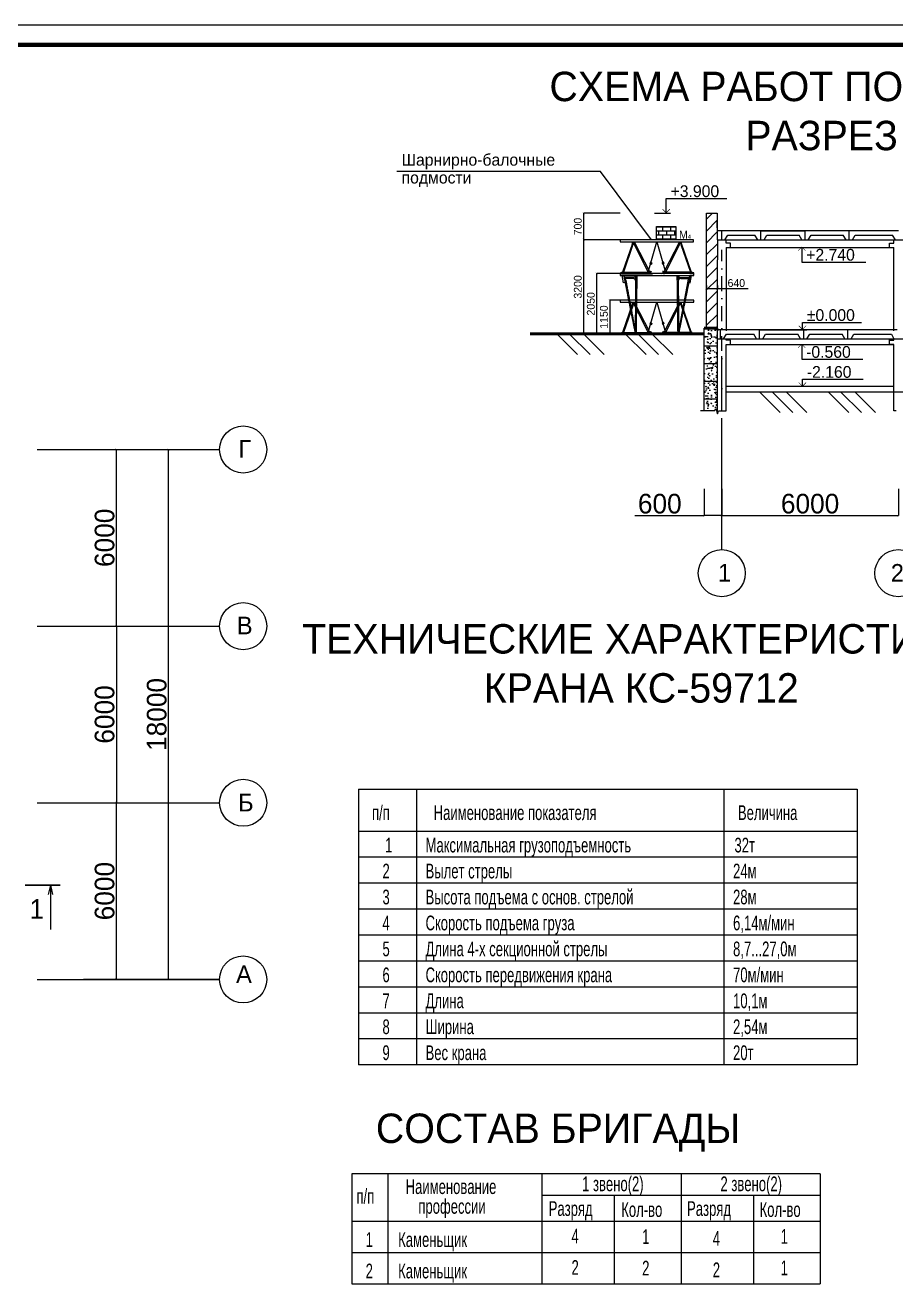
# Model space of a CAD drawing. Header units: millimetres. Extents: x 393648 to 561848, y 30 to 118830.
# Drawn here: x 481989 to 526359, y 54700 to 118830 of the extents above; entities that cross this region are included whole.
import ezdxf

# ---------------------------------------------------------------- set-up
doc = ezdxf.new("R2010")
doc.units = ezdxf.units.MM
for name, pattern in [('ACAD_ISO02W100', [15, 12, -3]), ('HIDDEN2', [4.7625, 3.175, -1.5875]), ('штрихпунктирная', [25.4, 12.7, -6.35, 0, -6.35])]:
    doc.linetypes.add(name, pattern=pattern)
doc.layers.add('chert', color=7, linetype='Continuous')
for name, color, linetype, lineweight in [('Заголовки', 7, 'Continuous', 13), ('Окна01', 6, 'Continuous', 13), ('размеры', 251, 'Continuous', 9), ('размеры для к', 18, 'Continuous', 25)]:
    doc.layers.add(name, color=color, linetype=linetype, lineweight=lineweight)
doc.dimstyles.new('Копия ISO-25', dxfattribs={"dimtxt": 150, "dimasz": 100, "dimexe": 1.25, "dimexo": 0.625, "dimgap": 100, "dimtad": 1, "dimtxsty": 'Standard', "dimblk": 'ARCHTICK', "dimcen": 2.5, "dimclrd": 5, "dimclre": 5, "dimclrt": 5, "dimadec": 0, "dimazin": 0, "dimtfac": 1, "dimtmove": 1, "dimatfit": 3, "dimfxl": 1.25, "dimarcsym": 0})

# ---------------------------------------------------------------- blocks, each defined once
blk = doc.blocks.new('_ArchTick')
at = {"color": 0, "linetype": 'ByBlock', "const_width": 0.15}
blk.add_lwpolyline([(-0.5, -0.5), (0.5, 0.5)], dxfattribs=at)
blk = doc.blocks.new('*D20')
at = {"color": 0, "lineweight": -2, "transparency": 16777216}
for p, q in [((482596, 79210), (486641, 79210)), ((486640, 70210), (486640, 79210)), ((482596, 70210), (486641, 70210))]:
    blk.add_line(p, q, dxfattribs=at)
at = {"layer": 'Defpoints', "color": 0, "transparency": 16777216}
for p in [(482596, 79210), (486640, 79210), (482596, 70210)]:
    blk.add_point(p, dxfattribs=at)
at = {"color": 0, "lineweight": -2, "transparency": 16777216, "xscale": 100, "yscale": 100, "zscale": 100}
for p, rotation in [((486640, 79210), 90), ((486640, 70210), 270)]:
    blk.add_blockref('_ArchTick', p, dxfattribs=dict(at, rotation=rotation))
at = {"color": 0, "transparency": 16777216, "insert": (486040, 74710), "char_height": 1000, "attachment_point": 5, "rotation": 90}
blk.add_mtext('6000', dxfattribs=at)
blk = doc.blocks.new('*D21')
at = {"color": 0, "lineweight": -2, "transparency": 16777216}
for p, q in [((482597, 97210), (486641, 97210)), ((486640, 88210), (486640, 97210)), ((482597, 88210), (486641, 88210))]:
    blk.add_line(p, q, dxfattribs=at)
at = {"layer": 'Defpoints', "color": 0, "transparency": 16777216}
for p in [(482597, 97210), (486640, 97210), (482597, 88210)]:
    blk.add_point(p, dxfattribs=at)
at = {"color": 0, "lineweight": -2, "transparency": 16777216, "xscale": 100, "yscale": 100, "zscale": 100}
for p, rotation in [((486640, 97210), 90), ((486640, 88210), 270)]:
    blk.add_blockref('_ArchTick', p, dxfattribs=dict(at, rotation=rotation))
at = {"color": 0, "transparency": 16777216, "insert": (486040, 92710), "char_height": 1000, "attachment_point": 5, "rotation": 90}
blk.add_mtext('6000', dxfattribs=at)
blk = doc.blocks.new('*D22')
at = {"color": 0, "lineweight": -2, "transparency": 16777216}
for p, q in [((483181, 97210), (489297, 97210)), ((489296, 70210), (489296, 97210)), ((483181, 70210), (489297, 70210))]:
    blk.add_line(p, q, dxfattribs=at)
at = {"layer": 'Defpoints', "color": 0, "transparency": 16777216}
for p in [(483181, 97210), (489296, 97210), (483181, 70210)]:
    blk.add_point(p, dxfattribs=at)
at = {"color": 0, "lineweight": -2, "transparency": 16777216, "xscale": 100, "yscale": 100, "zscale": 100}
for p, rotation in [((489296, 97210), 90), ((489296, 70210), 270)]:
    blk.add_blockref('_ArchTick', p, dxfattribs=dict(at, rotation=rotation))
at = {"color": 0, "transparency": 16777216, "insert": (488696, 83710), "char_height": 1000, "attachment_point": 5, "rotation": 90}
blk.add_mtext('18000', dxfattribs=at)
blk = doc.blocks.new('*D23')
at = {"color": 0, "lineweight": -2, "transparency": 16777216}
for p, q in [((482598, 88210), (486641, 88210)), ((486640, 88210), (486640, 79210)), ((482600, 79210), (486641, 79210))]:
    blk.add_line(p, q, dxfattribs=at)
at = {"layer": 'Defpoints', "color": 0, "transparency": 16777216}
for p in [(482598, 88210), (482600, 79210), (486640, 79210)]:
    blk.add_point(p, dxfattribs=at)
at = {"color": 0, "lineweight": -2, "transparency": 16777216, "xscale": 100, "yscale": 100, "zscale": 100}
for p, rotation in [((486640, 88210), 90), ((486640, 79210), 270)]:
    blk.add_blockref('_ArchTick', p, dxfattribs=dict(at, rotation=rotation))
at = {"color": 0, "transparency": 16777216, "insert": (486040, 83710), "char_height": 1000, "attachment_point": 5, "rotation": 90}
blk.add_mtext('6000', dxfattribs=at)
blk = doc.blocks.new('*D24')
at = {"color": 0, "lineweight": -2, "transparency": 16777216}
for p, q in [((517489, 95203), (517489, 93843)), ((526489, 95203), (526489, 93843)), ((517489, 93844), (526489, 93844))]:
    blk.add_line(p, q, dxfattribs=at)
at = {"layer": 'Defpoints', "color": 0, "transparency": 16777216}
for p in [(517489, 95203), (526489, 95203), (526489, 93844)]:
    blk.add_point(p, dxfattribs=at)
at = {"color": 0, "lineweight": -2, "transparency": 16777216, "xscale": 100, "yscale": 100, "zscale": 100, "rotation": 180}
blk.add_blockref('_ArchTick', (517489, 93844), dxfattribs=at)
at = {"color": 0, "lineweight": -2, "transparency": 16777216, "xscale": 100, "yscale": 100, "zscale": 100}
blk.add_blockref('_ArchTick', (526489, 93844), dxfattribs=at)
at = {"color": 0, "transparency": 16777216, "insert": (521989, 94444), "char_height": 1000, "attachment_point": 5}
blk.add_mtext('6000', dxfattribs=at)
blk = doc.blocks.new('*D28')
at = {"color": 0, "lineweight": -2, "transparency": 16777216}
for p, q in [((516589, 95202), (516589, 93843)), ((517489, 95202), (517489, 93843)), ((513063, 93844), (516589, 93844)), ((517489, 93844), (516589, 93844))]:
    blk.add_line(p, q, dxfattribs=at)
at = {"layer": 'Defpoints', "color": 0, "transparency": 16777216}
for p in [(516589, 95202), (517489, 95202), (516589, 93844)]:
    blk.add_point(p, dxfattribs=at)
at = {"color": 0, "lineweight": -2, "transparency": 16777216, "xscale": 100, "yscale": 100, "zscale": 100, "rotation": 180}
blk.add_blockref('_ArchTick', (516589, 93844), dxfattribs=at)
at = {"color": 0, "lineweight": -2, "transparency": 16777216, "xscale": 100, "yscale": 100, "zscale": 100}
blk.add_blockref('_ArchTick', (517489, 93844), dxfattribs=at)
at = {"color": 0, "transparency": 16777216, "insert": (514330, 94444), "char_height": 1000, "attachment_point": 5}
blk.add_mtext('600', dxfattribs=at)
blk = doc.blocks.new('*D29')
at = {"color": 0, "lineweight": -2, "transparency": 16777216}
for p, q in [((516709, 105573), (516709, 105388)), ((517264, 105389), (516709, 105389)), ((517264, 105573), (517264, 105388)), ((518831, 105389), (517264, 105389))]:
    blk.add_line(p, q, dxfattribs=at)
at = {"layer": 'Defpoints', "color": 0, "transparency": 16777216}
for p in [(516709, 105573), (516709, 105389), (517264, 105573)]:
    blk.add_point(p, dxfattribs=at)
at = {"color": 0, "lineweight": -2, "transparency": 16777216, "xscale": 100, "yscale": 100, "zscale": 100, "rotation": 180}
blk.add_blockref('_ArchTick', (516709, 105389), dxfattribs=at)
at = {"color": 0, "lineweight": -2, "transparency": 16777216, "xscale": 100, "yscale": 100, "zscale": 100}
blk.add_blockref('_ArchTick', (517264, 105389), dxfattribs=at)
at = {"color": 0, "transparency": 16777216, "insert": (518231, 105689), "char_height": 400, "attachment_point": 5}
blk.add_mtext('640', dxfattribs=at)
blk = doc.blocks.new('*D59')
at = {"color": 0, "lineweight": -2, "transparency": 16777216}
for p, q in [((512307, 104821), (511781, 104821)), ((511783, 104821), (511783, 103095)), ((512307, 103095), (511781, 103095))]:
    blk.add_line(p, q, dxfattribs=at)
at = {"layer": 'Defpoints', "color": 0, "transparency": 16777216}
for p in [(512308, 104821), (511783, 103095), (512308, 103095)]:
    blk.add_point(p, dxfattribs=at)
at = {"color": 0, "lineweight": -2, "transparency": 16777216, "xscale": 100, "yscale": 100, "zscale": 100}
for p, rotation in [((511783, 104821), 90), ((511783, 103095), 270)]:
    blk.add_blockref('_ArchTick', p, dxfattribs=dict(at, rotation=rotation))
at = {"color": 0, "transparency": 16777216, "insert": (511483, 103958), "char_height": 400, "attachment_point": 5, "rotation": 90}
blk.add_mtext('1150', dxfattribs=at)
blk = doc.blocks.new('*D31')
at = {"color": 0, "lineweight": -2, "transparency": 16777216}
for p, q in [((512307, 106170), (511117, 106170)), ((511118, 103095), (511118, 106170)), ((512307, 103095), (511117, 103095))]:
    blk.add_line(p, q, dxfattribs=at)
at = {"layer": 'Defpoints', "color": 0, "transparency": 16777216}
for p in [(511118, 106170), (512308, 106170), (512308, 103095)]:
    blk.add_point(p, dxfattribs=at)
at = {"color": 0, "lineweight": -2, "transparency": 16777216, "xscale": 100, "yscale": 100, "zscale": 100}
for p, rotation in [((511118, 106170), 90), ((511118, 103095), 270)]:
    blk.add_blockref('_ArchTick', p, dxfattribs=dict(at, rotation=rotation))
at = {"color": 0, "transparency": 16777216, "insert": (510818, 104633), "char_height": 400, "attachment_point": 5, "rotation": 90}
blk.add_mtext('2050', dxfattribs=at)
blk = doc.blocks.new('*D60')
at = {"color": 0, "lineweight": -2, "transparency": 16777216}
for p, q in [((512304, 107893), (510453, 107893)), ((510454, 103095), (510454, 107893)), ((512306, 103095), (510453, 103095))]:
    blk.add_line(p, q, dxfattribs=at)
at = {"layer": 'Defpoints', "color": 0, "transparency": 16777216}
for p in [(510454, 107893), (512305, 107893), (512307, 103095)]:
    blk.add_point(p, dxfattribs=at)
at = {"color": 0, "lineweight": -2, "transparency": 16777216, "xscale": 100, "yscale": 100, "zscale": 100}
for p, rotation in [((510454, 107893), 90), ((510454, 103095), 270)]:
    blk.add_blockref('_ArchTick', p, dxfattribs=dict(at, rotation=rotation))
at = {"color": 0, "transparency": 16777216, "insert": (510154, 105494), "char_height": 400, "attachment_point": 5, "rotation": 90}
blk.add_mtext('3200', dxfattribs=at)
blk = doc.blocks.new('*D32')
at = {"color": 0, "lineweight": -2, "transparency": 16777216}
for p, q in [((512308, 109246), (510453, 109246)), ((510454, 107893), (510454, 109246)), ((512304, 107893), (510453, 107893))]:
    blk.add_line(p, q, dxfattribs=at)
at = {"layer": 'Defpoints', "color": 0, "transparency": 16777216}
for p in [(510454, 109246), (512308, 109246), (512304, 107893)]:
    blk.add_point(p, dxfattribs=at)
at = {"color": 0, "lineweight": -2, "transparency": 16777216, "xscale": 100, "yscale": 100, "zscale": 100}
for p, rotation in [((510454, 109246), 90), ((510454, 107893), 270)]:
    blk.add_blockref('_ArchTick', p, dxfattribs=dict(at, rotation=rotation))
at = {"color": 0, "transparency": 16777216, "insert": (510154, 108570), "char_height": 400, "attachment_point": 5, "rotation": 90}
blk.add_mtext('700', dxfattribs=at)

msp = doc.modelspace()

# ---------------------------------------------------------------- hatches: boundary and pattern name
h = msp.add_hatch()
h.set_pattern_fill('JIS_WOOD', color=0, scale=600, style=0)
h.set_pattern_definition([(45, (345536.4, 476569.53), (-300, 300), [])])
h.paths.add_polyline_path([(517263.794, 106872.862), (517263.794, 107896.206), (517262.857, 107896.206), (517262.857, 109246.206), (516708.794, 109246.206), (516708.794, 103396.206), (517263.794, 103396.206)])
h = msp.add_hatch()
h.set_pattern_fill('AR-B816', color=256, style=0)
h.set_pattern_definition([(0, (439506.56, 527149.86), (0, 203.2), []), (90, (439506.56, 527149.86), (-203.2, 203.2), [203.2, -203.2])])
h.paths.add_polyline_path([(515144.997, 108570.451), (514165.188, 108570.451), (514165.188, 107893.251), (515144.997, 107893.251)])
h = msp.add_hatch()
h.set_pattern_fill('AR-CONC', color=0, scale=3, style=0)
h.set_pattern_definition([(50, (345536.4, 476569.53), (546.554, -47.81726), [57.15, -628.65]), (355, (345536.4, 476569.53), (-105.7285, 573.1699), [45.72, -502.92]), (100.451, (345581.94, 476565.55), (440.8275, 525.35006), [48.57, -534.27]), (46.1842, (345536.4, 476721.9), (813.2371, -126.127), [85.725, -942.975]), (96.6356, (345604.2, 476711.4), (712.2127, 742.2767), [72.855, -801.405]), (351.184, (345536.4, 476721.9), (712.2138, 742.2754), [68.58, -754.38]), (21, (345612.6, 476683.83), (454.84464, -306.79656), [57.15, -628.65]), (326, (345612.6, 476683.83), (185.4061, 552.5639), [45.72, -502.92]), (71.4514, (345650.5, 476658.26), (640.2495, 245.7686), [48.57, -534.27]), (37.5, (345536.4, 476569.53), (9.26581, 253.66512), [0, -496.824, 0, -510.54, 0, -504.825]), (7.5, (345536.4, 476569.53), (200.45899, 300.54172), [0, -291.084, 0, -485.394, 0, -192.405]), (327.5, (345366.47, 476569.53), (406.77179, -17.18623), [0, -190.5, 0, -594.36, 0, -788.67]), (317.5, (345290.27, 476569.53), (444.38754, 76.27947), [0, -247.65, 0, -394.716, 0, -560.07])])
h.paths.add_polyline_path([(517263.794, 99796.206), (516597.554, 99796.206), (516597.554, 99180.985), (517119.198, 99180.985), (517193.469, 99300.869), (517263.794, 99073.306)])
h.paths.add_polyline_path([(517263.794, 100696.206), (516597.554, 100696.206), (516597.554, 99796.206), (517263.794, 99796.206)])
h.paths.add_polyline_path([(517263.794, 101596.206), (516597.554, 101596.206), (516597.554, 100696.206), (517263.794, 100696.206)])
h.paths.add_polyline_path([(517263.794, 102496.206), (516597.554, 102496.206), (516597.554, 101596.206), (517263.794, 101596.206)])
h.paths.add_polyline_path([(517263.794, 103396.206), (516597.554, 103396.206), (516597.554, 102496.206), (517263.794, 102496.206)])

# ---------------------------------------------------------------- linework, layer by layer
for p, q in [((511315.312, 111367.861), (500933.661, 111367.861)), ((513905.014, 107893.251), (511315.312, 111367.861)), ((483271.658, 75009.411), (483159.044, 74544.393)), ((483271.658, 75009.411), (483271.658, 72761.14)), ((483271.658, 75009.411), (483384.272, 74544.393))]:
    msp.add_line(p, q)
at = {"color": 0, "lineweight": 25}
for p, q in [((514060.094, 109246.206), (514880.977, 109246.206)), ((521325.819, 107506.206), (521793.694, 107506.206)), ((521411.256, 103310.132), (521823.756, 103310.132)), ((521376.472, 102556.206), (521788.972, 102556.206)), ((521411.256, 102556.206), (521823.756, 102556.206)), ((517713.794, 100434.371), (526263.794, 100434.371)), ((521411.256, 100156.206), (521823.756, 100156.206)), ((517119.198, 99180.985), (516409.946, 99180.985)), ((517119.198, 99180.985), (517193.469, 99300.869)), ((517193.469, 99300.869), (517277.869, 99027.762)), ((517277.869, 99027.762), (517325.133, 99180.985)), ((517325.133, 99180.985), (517713.794, 99180.985)), ((526381.294, 99180.985), (526263.794, 99180.985))]:
    msp.add_line(p, q, dxfattribs=at)
at = {"color": 0, "lineweight": 25, "ltscale": 60}
for p, q in [((516708.794, 103396.206), (516708.794, 109246.206)), ((516708.794, 109246.206), (517262.857, 109246.206)), ((517262.857, 109246.206), (517262.857, 107896.206)), ((517262.857, 108496.206), (517262.857, 108877.496)), ((526488.794, 108346.206), (517262.857, 108346.206)), ((517263.794, 107896.206), (517263.794, 106872.862)), ((517263.794, 107896.206), (535488.794, 107896.206)), ((517713.794, 107731.206), (517713.794, 107896.206)), ((517938.794, 107731.206), (517713.794, 107731.206)), ((517713.794, 107506.206), (517713.794, 107506.206)), ((517713.794, 107506.206), (517713.794, 103261.206)), ((517713.794, 107506.206), (517938.794, 107506.206)), ((517713.794, 107506.206), (524943.807, 107506.206)), ((517938.794, 107506.206), (517938.794, 107731.206)), ((526038.794, 107506.206), (526038.794, 107731.206)), ((526038.794, 107731.206), (526263.794, 107731.206)), ((517263.794, 99073.306), (517263.794, 106872.862)), ((516597.554, 99180.985), (516597.554, 103396.206)), ((526424.899, 103306.206), (517198.961, 103306.206)), ((517263.794, 103396.206), (517263.794, 103261.206)), ((509078.988, 103096.206), (510137.64, 102042.276)), ((509717.839, 103096.206), (510776.491, 102042.276)), ((510436.546, 103096.206), (511495.199, 102042.276)), ((512572.842, 103096.206), (513631.494, 102042.276)), ((513211.693, 103096.206), (514270.345, 102042.276)), ((513930.4, 103096.206), (514989.052, 102042.276)), ((517263.794, 102856.206), (535488.794, 102856.206)), ((517713.794, 102781.206), (517713.794, 102856.206)), ((517713.794, 102781.206), (517713.794, 102856.206)), ((517938.794, 102781.206), (517713.794, 102781.206)), ((517938.794, 102556.206), (517938.794, 102781.206)), ((526038.794, 102781.206), (526038.794, 102856.206)), ((526038.794, 102556.206), (526038.794, 102781.206)), ((526038.794, 102781.206), (526263.794, 102781.206)), ((526263.794, 102781.206), (526263.794, 102856.206)), ((517713.794, 99180.985), (517713.794, 102556.206)), ((517713.794, 102556.206), (526263.794, 102556.206)), ((517713.794, 102556.206), (517938.794, 102556.206)), ((526263.794, 102556.206), (526038.794, 102556.206)), ((526263.794, 99180.985), (526263.794, 102556.206)), ((517488.794, 99180.985), (517488.794, 101962.357)), ((517713.794, 100156.206), (535713.794, 100156.206)), ((519413.271, 100156.206), (520471.923, 99102.276)), ((520052.122, 100156.206), (521110.774, 99102.276)), ((520770.829, 100156.206), (521829.481, 99102.276)), ((522907.125, 100156.206), (523965.777, 99102.276)), ((523545.976, 100156.206), (524604.628, 99102.276)), ((524264.683, 100156.206), (525323.335, 99102.276)), ((517488.794, 93816.643), (517488.794, 98799.668)), ((517488.794, 94472.908), (517488.794, 97945.139)), ((517488.794, 92107.797), (517488.794, 97288.874))]:
    msp.add_line(p, q, dxfattribs=at)
at = {"color": 0}
for p, q in [((516054.917, 107893.251), (512304.917, 107893.251)), ((512304.917, 107893.251), (512304.917, 107793.658)), ((512304.917, 107793.658), (516055.855, 107793.658)), ((513025.783, 107793.002), (513828.041, 106240.7)), ((513740.701, 106246.063), (514180.386, 107793.658)), ((514180.386, 107793.658), (514621.695, 106246.749)), ((515334.205, 107794.797), (514534.364, 106241.249)), ((516055.855, 107793.658), (516055.855, 107893.251)), ((517488.794, 107896.206), (517488.794, 108346.206)), ((517649.346, 107896.206), (517792.309, 108123.612)), ((517792.309, 108123.612), (519180.279, 108123.612)), ((519323.243, 107896.206), (519180.279, 108123.612)), ((519483.794, 108346.206), (521733.794, 108346.206)), ((519644.346, 107896.206), (519787.309, 108123.612)), ((519787.309, 108123.612), (521430.279, 108123.612)), ((521573.243, 107896.206), (521430.279, 108123.612)), ((521894.346, 107896.206), (522037.309, 108123.612)), ((522037.309, 108123.612), (523680.279, 108123.612)), ((523823.243, 107896.206), (523680.279, 108123.612)), ((524144.346, 107896.206), (524287.309, 108123.612)), ((524287.309, 108123.612), (526194.696, 108123.612)), ((526337.66, 107896.206), (526194.696, 108123.612)), ((526263.794, 107731.206), (526263.794, 107896.206)), ((524943.807, 107506.206), (526263.794, 107506.206)), ((526263.794, 103261.206), (526263.794, 107506.206)), ((513807.671, 106707.104), (513919.539, 106651.235)), ((513821.923, 106756.755), (513933.791, 106700.887)), ((514538.849, 106756.755), (514426.981, 106700.887)), ((514553.1, 106707.104), (514441.232, 106651.235)), ((516057.6, 106170.233), (512307.6, 106170.233)), ((512307.6, 106170.233), (512307.6, 106070.639)), ((512307.6, 106070.639), (516058.538, 106070.639)), ((512487.162, 105705.789), (512414.569, 106070.639)), ((512507.136, 105982.679), (512489.635, 106070.639)), ((515858.064, 105982.679), (515875.565, 106070.639)), ((515878.039, 105705.789), (515950.631, 106070.639)), ((516058.538, 106070.639), (516058.538, 106170.233)), ((512555.652, 105726.336), (512484.814, 105705.085)), ((515809.548, 105726.336), (515880.386, 105705.085)), ((516057.6, 104821.17), (512307.6, 104821.17)), ((512307.6, 104821.17), (512307.6, 104721.577)), ((512307.6, 104721.577), (516058.538, 104721.577)), ((513028.466, 104720.921), (513830.724, 103168.619)), ((513743.384, 103173.983), (514183.069, 104721.577)), ((514183.069, 104721.577), (514624.378, 103174.668)), ((515336.888, 104722.716), (514537.047, 103169.168)), ((516058.538, 104721.577), (516058.538, 104821.17)), ((513810.354, 103635.023), (513922.222, 103579.154)), ((513824.606, 103684.675), (513936.474, 103628.806)), ((514541.532, 103684.675), (514429.664, 103628.806)), ((514555.783, 103635.023), (514443.915, 103579.154)), ((517424.899, 102856.206), (517424.899, 103306.206)), ((519419.899, 103306.206), (521669.899, 103306.206)), ((517585.45, 102856.206), (517728.414, 103083.612)), ((517728.414, 103083.612), (519116.384, 103083.612)), ((519259.348, 102856.206), (519116.384, 103083.612)), ((519580.45, 102856.206), (519723.414, 103083.612)), ((519723.414, 103083.612), (521366.384, 103083.612)), ((521509.348, 102856.206), (521366.384, 103083.612)), ((521830.45, 102856.206), (521973.414, 103083.612)), ((521973.414, 103083.612), (523616.384, 103083.612)), ((523759.348, 102856.206), (523616.384, 103083.612)), ((524080.45, 102856.206), (524223.414, 103083.612)), ((524223.414, 103083.612), (526130.801, 103083.612)), ((526130.801, 103083.612), (526263.794, 102856.206)), ((516596.929, 102496.206), (517263.794, 102496.206)), ((516597.554, 101596.206), (517264.419, 101596.206)), ((516597.554, 100696.206), (517264.419, 100696.206)), ((516596.929, 99796.206), (517263.794, 99796.206)), ((482596.696, 97210.144), (490163.795, 97210.144)), ((488427.68, 97210.144), (491899.91, 97210.144)), ((482595.758, 88210.144), (491899.91, 88210.144)), ((482888.258, 79210.144), (491899.91, 79210.144)), ((483181.696, 70210.144), (491898.035, 70210.144)), ((491898.035, 70210.144), (484953.574, 70210.144)), ((498629.313, 60296.941), (498629.313, 54700.247)), ((500478.549, 60296.941), (500478.549, 54700.247)), ((508325.621, 60296.941), (508325.621, 54700.247)), ((515417.537, 60296.941), (515417.537, 54700.247)), ((522509.453, 60296.941), (522509.453, 54700.247)), ((508325.621, 59213.726), (522509.453, 59213.726)), ((512011.721, 59232.062), (512011.721, 54700.247)), ((519103.637, 59213.726), (519103.637, 54700.247)), ((498629.313, 57900.247), (522509.453, 57900.247))]:
    msp.add_line(p, q, dxfattribs=at)
at = {"color": 0, "ltscale": 60}
for p, q in [((519483.794, 107896.206), (519483.794, 108346.206)), ((521733.794, 107896.206), (521733.794, 108346.206)), ((523983.794, 107896.206), (523983.794, 108346.206)), ((519419.899, 102856.206), (519419.899, 103306.206)), ((521669.899, 102856.206), (521669.899, 103306.206)), ((523919.899, 102856.206), (523919.899, 103306.206))]:
    msp.add_line(p, q, dxfattribs=at)
at = {"color": 0, "linetype": 'штрихпунктирная', "lineweight": 25, "ltscale": 60}
msp.add_line((517488.794, 99180.985), (517488.794, 107384.534), dxfattribs=at)
at = {"color": 0, "linetype": 'ByBlock', "lineweight": 50, "ltscale": 0.1}
for p, q in [((517263.794, 103396.206), (516597.554, 103396.206)), ((516597.554, 103096.206), (507716.092, 103096.206))]:
    msp.add_line(p, q, dxfattribs=at)
at = {"lineweight": 30}
msp.add_line((481994.311, 75009.411), (483770.068, 75009.411), dxfattribs=at)
at = {"color": 0, "lineweight": 25}
for points in [[(514655.977, 109246.206), (514655.977, 109996.206), (517746.429, 109996.206)], [(521568.694, 107506.206), (521568.694, 106756.206), (524836.577, 106756.206)], [(521598.756, 103310.132), (521598.756, 103685.132), (524614.181, 103685.132)], [(521563.972, 102556.206), (521563.972, 101806.206), (524677.111, 101806.206)], [(521598.756, 100413.161), (521598.756, 100788.161), (524694.839, 100788.161)]]:
    msp.add_lwpolyline(points, dxfattribs=at)
for points in [[(514468.477, 109454.916, 30, 30, 0), (514655.977, 109267.416, 30, 30, 0), (514843.477, 109454.916, 30, 30, 0)], [(521381.194, 107339.916, 30, 30, 0), (521568.694, 107527.416, 30, 30, 0), (521756.194, 107339.916, 30, 30, 0)], [(521411.256, 103518.842, 30, 30, 0), (521598.756, 103331.342, 30, 30, 0), (521786.256, 103518.842, 30, 30, 0)], [(521376.472, 102389.916, 30, 30, 0), (521563.972, 102577.416, 30, 30, 0), (521751.472, 102389.916, 30, 30, 0)], [(521411.256, 100621.871, 30, 30, 0), (521598.756, 100434.371, 30, 30, 0), (521786.256, 100621.871, 30, 30, 0)]]:
    msp.add_lwpolyline(points, format="xyseb", dxfattribs=at)
msp.add_lwpolyline([(514165.188, 108570.451), (515144.997, 108570.451), (515144.997, 107893.251), (514165.188, 107893.251)], close=True)
at = {"color": 0}
for centre in [(493099.91, 97210.144), (517488.794, 90907.797), (526488.794, 90907.797), (493099.91, 79210.144), (493098.035, 70210.144)]:
    msp.add_circle(centre, 1200, dxfattribs=at)
msp.add_circle((493099.91, 88210.144), 1200)
at = {"layer": 'chert', "color": 0, "linetype": 'Continuous', "lineweight": 5}
msp.add_line((522509.453, 60296.941), (498629.313, 60296.941), dxfattribs=at)
at = {"layer": 'Заголовки', "color": 0, "lineweight": 25}
for p, q in [((498971.175, 79901.982), (498971.175, 69819.337)), ((501946.381, 69819.337), (501946.381, 79901.982)), ((517616.507, 69819.337), (517616.507, 79901.982)), ((524393.367, 79901.982), (524393.367, 69819.337)), ((524393.367, 77753.222), (498971.175, 77753.222)), ((524393.367, 76430.907), (498971.175, 76430.907)), ((498971.175, 75935.04), (498971.175, 65852.395)), ((501946.381, 65852.395), (501946.381, 75935.04)), ((517616.507, 65852.395), (517616.507, 75935.04)), ((524393.367, 75935.04), (524393.367, 65852.395)), ((524393.367, 75108.593), (498971.175, 75108.593)), ((524393.367, 73786.279), (498971.175, 73786.279)), ((524393.367, 72463.965), (498971.175, 72463.965)), ((524393.367, 71141.651), (498971.175, 71141.651)), ((498971.175, 69819.337), (498971.175, 68497.023)), ((524393.367, 69819.337), (498971.175, 69819.337)), ((524393.367, 69819.337), (498971.175, 69819.337)), ((501946.381, 68497.023), (501946.381, 69819.337)), ((524393.367, 69819.337), (524393.367, 68497.023)), ((524393.367, 68497.023), (498971.175, 68497.023)), ((524393.367, 67174.709), (498971.175, 67174.709)), ((524393.367, 65852.395), (498971.175, 65852.395)), ((524393.367, 65852.395), (498971.175, 65852.395)), ((498628.688, 56300.247), (522509.453, 56300.247)), ((498628.063, 54700.247), (522509.453, 54700.247))]:
    msp.add_line(p, q, dxfattribs=at)
at = {"layer": 'Окна01', "color": 0}
for p, q in [((512960.283, 107793.002), (513740.701, 106246.063)), ((515399.706, 107794.899), (514621.695, 106246.749)), ((512942.212, 107713.588), (512429.605, 106246.063)), ((512964.84, 107660.195), (512475.189, 106246.063)), ((515395.355, 107662.085), (515887.206, 106248.718)), ((515417.901, 107715.514), (515932.79, 106248.789)), ((512383.667, 106246.063), (513740.701, 106246.063)), ((512383.667, 106206.688), (512383.667, 106246.063)), ((512383.667, 106206.688), (513808.201, 106206.688)), ((512383.667, 106167.313), (513953.846, 106167.313)), ((513855.866, 106288.4), (513785.232, 106167.313)), ((513785.232, 106167.313), (513824.607, 106167.313)), ((513888.648, 106277.098), (513824.607, 106167.313)), ((513855.866, 106288.4), (513888.648, 106277.098)), ((515978.85, 106170.11), (514408.673, 106167.667)), ((514506.464, 106288.906), (514473.7, 106277.553)), ((514473.7, 106277.553), (514537.912, 106167.868)), ((514506.464, 106288.906), (514577.287, 106167.93)), ((514577.287, 106167.93), (514537.912, 106167.868)), ((515978.789, 106209.485), (514554.257, 106207.269)), ((515978.728, 106248.86), (514621.695, 106246.749)), ((515978.789, 106209.485), (515978.728, 106248.86)), ((512944.895, 104641.507), (512432.288, 103173.983)), ((512967.523, 104588.114), (512477.872, 103173.983)), ((512962.966, 104720.921), (513743.384, 103173.983)), ((515402.389, 104722.818), (514624.378, 103174.668)), ((515398.038, 104590.005), (515889.889, 103176.637)), ((515420.583, 104643.433), (515935.473, 103176.708)), ((512386.35, 103173.983), (513743.384, 103173.983)), ((512386.35, 103134.608), (512386.35, 103173.983)), ((512386.35, 103134.608), (513810.884, 103134.608)), ((512386.35, 103095.233), (513956.529, 103095.233)), ((513858.549, 103216.319), (513787.915, 103095.233)), ((513787.915, 103095.233), (513827.29, 103095.233)), ((513891.331, 103205.017), (513827.29, 103095.233)), ((513858.549, 103216.319), (513891.331, 103205.017)), ((515981.533, 103098.029), (514411.356, 103095.586)), ((514509.147, 103216.825), (514476.383, 103205.472)), ((514476.383, 103205.472), (514540.595, 103095.787)), ((514509.147, 103216.825), (514579.97, 103095.849)), ((514579.97, 103095.849), (514540.595, 103095.787)), ((515981.472, 103137.404), (514556.94, 103135.188)), ((515981.411, 103176.779), (514624.378, 103174.668)), ((515981.472, 103137.404), (515981.411, 103176.779))]:
    msp.add_line(p, q, dxfattribs=at)
at = {"layer": 'Окна01', "color": 0, "linetype": 'HIDDEN2'}
for p, q in [((512507.136, 105982.679), (513066.622, 103170.705)), ((512984.383, 105976.553), (512507.136, 105982.679)), ((512983.661, 105920.307), (512518.358, 105926.28)), ((512569.025, 105981.885), (513078.993, 103243.663)), ((513096.025, 106070.639), (513078.993, 103243.663)), ((513160.699, 106070.639), (513122.867, 103169.084)), ((515204.501, 106070.639), (515242.333, 103169.084)), ((515269.175, 106070.639), (515286.207, 103243.663)), ((515796.175, 105981.885), (515286.207, 103243.663)), ((515858.064, 105982.679), (515298.578, 103170.705)), ((515380.817, 105976.553), (515858.064, 105982.679)), ((515381.539, 105920.307), (515846.842, 105926.28))]:
    msp.add_line(p, q, dxfattribs=at)
at = {"layer": 'Окна01', "color": 0}
for points in [[(512304.917, 106206.688), (512508.002, 106206.688), (512508.002, 106167.313), (512304.917, 106167.313)], [(516057.539, 106209.608), (515854.454, 106209.292), (515854.516, 106169.917), (516057.6, 106170.233)], [(512307.6, 103134.608), (512510.685, 103134.608), (512510.685, 103095.233), (512307.6, 103095.233)], [(516060.222, 103137.527), (515857.137, 103137.211), (515857.199, 103097.836), (516060.283, 103098.152)]]:
    msp.add_lwpolyline(points, close=True, dxfattribs=at)
for centre, start, end in [((512857.012, 107722.594), 325.50131067, 55.26509995), ((515503.086, 107724.653), 124.82404032, 214.58782961), ((513038.625, 107616.653), 110.41412507, 153.98581501), ((515321.638, 107618.429), 26.10332527, 69.67501521), ((512859.695, 104650.514), 325.50131067, 55.26509995), ((513041.308, 104544.572), 110.41412507, 153.98581501), ((515324.321, 104546.348), 26.10332527, 69.67501521), ((515505.769, 104652.572), 124.82404032, 214.58782961)]:
    msp.add_arc(centre, 85.675, start, end, dxfattribs=at)
at = {"layer": 'Окна01', "color": 0, "linetype": 'HIDDEN2'}
for centre, start, end in [((512973.041, 105798.377), 3.74301835, 93.50680763), ((512976.896, 106098.716), 265.02230331, 354.78609259), ((515388.304, 106098.716), 185.21390741, 274.97769669), ((515392.159, 105798.377), 86.49319237, 176.25698165)]:
    msp.add_arc(centre, 122.392, start, end, dxfattribs=at)
at = {"layer": 'размеры'}
msp.add_line((561848.231, 118830.055), (393648.231, 118830.055), dxfattribs=at)
at = {"layer": 'размеры', "lineweight": 90}
msp.add_line((397648.231, 117830.055), (560848.231, 117830.055), dxfattribs=at)
at = {"layer": 'размеры для к', "color": 0, "lineweight": 25}
msp.add_line((498971.175, 79901.982), (524393.367, 79901.982), dxfattribs=at)

# ---------------------------------------------------------------- texts
at = {"linetype": 'ACAD_ISO02W100', "lineweight": 25, "ltscale": 60}
msp.add_text('Шарнирно-балочные', height=600, dxfattribs=at).set_placement((501171.795, 111671.803))
at = {"color": 0, "linetype": 'ACAD_ISO02W100', "lineweight": 25, "ltscale": 60}
for s, p in [('подмости', (501171.795, 110762.074)), ('+3.900', (514880.977, 110071.206)), ('+2.740', (521793.694, 106831.206)), ('%%p0.000', (521823.756, 103760.132)), ('-0.560', (521788.972, 101881.206)), ('-2.160', (521823.756, 100863.161))]:
    msp.add_text(s, height=600, dxfattribs=at).set_placement(p)
at = {"color": 0, "linetype": 'ACAD_ISO02W100', "ltscale": 60}
msp.add_text('СОСТАВ БРИГАДЫ', height=1500, dxfattribs=at).set_placement((499859.652, 61875.074))
at = {"color": 0, "linetype": 'ACAD_ISO02W100', "ltscale": 60, "char_height": 1500, "attachment_point": 2}
for s, insert, width in [('СХЕМА РАБОТ ПО КИРПИЧНОЙ КЛАДКЕ\\PРАЗРЕЗ В ОСЯХ 1-5', (528429.194, 116458.358), 48186.11947), ('ТЕХНИЧЕСКИЕ ХАРАКТЕРИСТИКИ  КРАНА КС-59712', (513385.9, 88314.169), 36617.85805)]:
    msp.add_mtext(s, dxfattribs=dict(at, insert=insert, width=width))
at = {"color": 0, "ltscale": 60, "insert": (515314.286, 108355.669), "char_height": 900, "width": 2574.33697, "attachment_point": 1}
msp.add_mtext('{\\H0.4444x;М\\H0.5x;4}', dxfattribs=at)
at = {"color": 0, "char_height": 900, "attachment_point": 1}
for s, insert, width in [('Г', (492859.448, 97697.276), 2574.33697), ('1', (517295.375, 91384.515), 2574.33697), ('2', (526102.573, 91373.603), 2574.33697), ('В', (492777.752, 88693.568), 2574.33697), ('Б', (492841.491, 79669.389), 2563.52106), ('А', (492737.269, 70927.738), 2574.33697)]:
    msp.add_mtext(s, dxfattribs=dict(at, insert=insert, width=width))
at = {"insert": (482582.02, 73799.912), "char_height": 1000, "attachment_point": 5}
msp.add_mtext('1', dxfattribs=at)
at = {"layer": 'Заголовки', "color": 0, "lineweight": 25, "width": 0.663856}
for s, p in [('п/п', (499666.757, 78331.734)), ('Наименование показателя', (502807.253, 78331.734)), ('Величина', (518312.09, 78331.734)), ('1', (500333.844, 76678.841)), ('Максимальная грузоподъемность', (502394.03, 76678.841)), ('32т', (518136.857, 76678.841)), ('2', (500198.023, 75356.527)), ('Вылет стрелы', (502394.03, 75356.527)), ('24м', (518064.156, 75356.527)), ('3', (500198.023, 74034.213)), ('Высота подъема с основ. стрелой', (502394.03, 74034.213)), ('28м', (518064.156, 74034.213)), ('4', (500198.023, 72711.899)), ('Скорость подъема груза', (502394.03, 72711.899)), ('6,14м/мин', (518064.156, 72711.899)), ('5', (500198.023, 71389.585)), ('Длина 4-х секционной стрелы', (502394.03, 71389.585)), ('8,7...27,0м', (518064.156, 71389.585)), ('6', (500198.023, 70067.271)), ('Скорость передвижения крана ', (502394.03, 70067.271)), ('70м/мин', (518064.156, 70067.271)), ('7', (500198.023, 68744.957)), ('Длина', (502394.03, 68744.957)), ('10,1м', (518064.156, 68744.957)), ('8', (500198.023, 67422.643)), ('Ширина', (502394.03, 67422.643)), ('2,54м', (518064.156, 67422.643)), ('9', (500198.023, 66100.329)), ('Вес крана', (502394.03, 66100.329)), ('20т', (518064.156, 66100.329)), ('Наименование', (501379.442, 59277.48)), ('1 звено(2)', (510371.521, 59419.587)), ('2 звено(2)', (517422.688, 59419.587)), ('п/п', (498871.651, 58785.549)), ('профессии', (502027.199, 58272.004)), ('Разряд', (508669.903, 58159.61)), ('Кол-во', (512366.381, 58109.156)), ('Разряд', (515721.07, 58159.61)), ('Кол-во', (519417.548, 58109.156)), ('1', (499339.538, 56577.933)), ('Каменьщик', (500998.153, 56577.933)), ('4', (509832.27, 56758.817)), ('1', (513432.594, 56726.739)), ('4', (517031.01, 56638.792)), ('1', (520490.735, 56738.003)), ('2', (509831.645, 55158.817)), ('2', (513431.969, 55126.739)), ('2', (517030.385, 55038.792)), ('1', (520490.11, 55138.003)), ('2', (499338.913, 54977.933)), ('Каменьщик ', (500997.528, 54977.933))]:
    msp.add_text(s, height=750, dxfattribs=at).set_placement(p)

# ---------------------------------------------------------------- dimensions: what is measured, and where the dimension line sits
at = {"color": 0}
for base, p1, p2, text, override, picture, middle in [((510454.036, 109246.206), (512304.292, 107893.251), (512308.252, 109246.206), '700', {"dimtxt": 400, "dimclrd": 0, "dimclre": 0, "dimclrt": 0}, '*D32', (510154.036, 108569.728)), ((510454.036, 107893.251), (512306.975, 103095.233), (512304.917, 107893.251), '3200', {"dimtxt": 400, "dimclrd": 0, "dimclre": 0, "dimclrt": 0}, '*D60', (510154.036, 105494.242)), ((511117.804, 106170.233), (512307.6, 103095.233), (512307.6, 106170.233), '2050', {"dimtxt": 400, "dimclrd": 0, "dimclre": 0, "dimclrt": 0}, '*D31', (510817.804, 104632.733)), ((511782.587, 103095.233), (512307.6, 104821.17), (512307.6, 103095.233), '1150', {"dimtxt": 400, "dimclrd": 0, "dimclre": 0, "dimclrt": 0}, '*D59', (511482.587, 103958.201)), ((486639.519, 97210.144), (482596.696, 88210.144), (482596.696, 97210.144), '6000', {"dimtxt": 1000, "dimclrd": 0, "dimclre": 0, "dimclrt": 0}, '*D21', (486039.519, 92710.144)), ((486639.519, 79210.144), (482597.633, 88210.144), (482599.508, 79210.144), '6000', {"dimtxt": 1000, "dimclrd": 0, "dimclre": 0, "dimclrt": 0}, '*D23', (486039.519, 83710.144)), ((486639.519, 79210.144), (482595.758, 70210.144), (482595.758, 79210.144), '6000', {"dimtxt": 1000, "dimclrd": 0, "dimclre": 0, "dimclrt": 0}, '*D20', (486039.519, 74710.144))]:
    dim = msp.add_linear_dim(base=base, p1=p1, p2=p2, angle=90, text=text, dimstyle='Копия ISO-25', override=override, dxfattribs=at)
    dim.commit()
    dim.dimension.update_dxf_attribs({"geometry": picture, "text_midpoint": middle})
for base, p1, p2, text, override, picture, middle in [((516708.794, 105389.256), (517263.794, 105573.328), (516708.794, 105573.328), '640', {"dimtxt": 400, "dimclrd": 0, "dimclre": 0, "dimclrt": 0}, '*D29', (518230.775, 105378.358)), ((516588.794, 93844.062), (517488.794, 95202.485), (516588.794, 95202.485), '600', {"dimtxt": 1000, "dimclrd": 0, "dimclre": 0, "dimclrt": 0}, '*D28', (514330.135, 93778.617))]:
    dim = msp.add_linear_dim(base=base, p1=p1, p2=p2, text=text, dimstyle='Копия ISO-25', override=override, dxfattribs=at)
    dim.commit()
    dim.dimension.update_dxf_attribs({"geometry": picture, "text_midpoint": middle, "dimtype": 160})
dim = msp.add_linear_dim(base=(489295.737, 97210.144), p1=(483180.758, 70210.144), p2=(483180.758, 97210.144), angle=90, text='18000', dimstyle='Копия ISO-25', override={"dimtxt": 1000, "dimclrd": 0, "dimclre": 0, "dimclrt": 0}, dxfattribs=at)
dim.commit()
dim.dimension.update_dxf_attribs({"geometry": '*D22', "text_midpoint": (489295.737, 83710.144), "dimtype": 160})
dim = msp.add_linear_dim(base=(526488.794, 93844.062), p1=(517488.794, 95203.422), p2=(526488.794, 95203.422), text='6000', dimstyle='Копия ISO-25', override={"dimtxt": 1000, "dimclrd": 0, "dimclre": 0, "dimclrt": 0}, dxfattribs=at)
dim.commit()
dim.dimension.update_dxf_attribs({"geometry": '*D24', "text_midpoint": (521988.794, 94444.062)})

doc.saveas('drawing.dxf')
